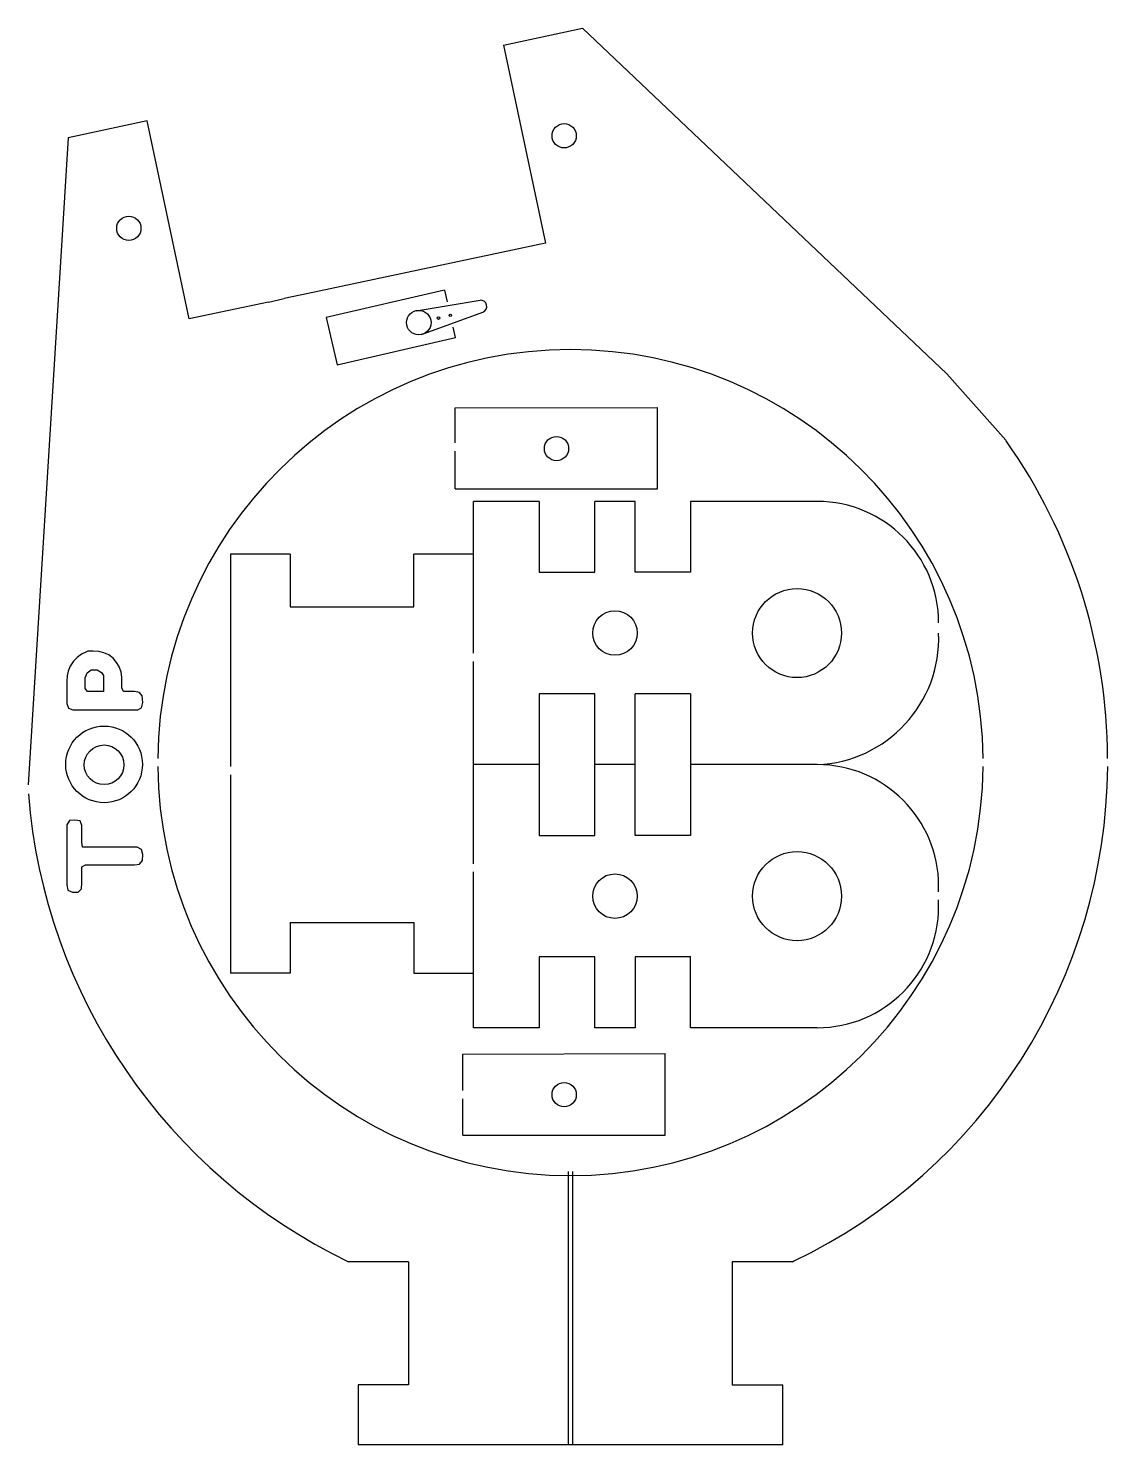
# Model space of a CAD drawing. Extents: x -34 to 33.7, y -42.5 to 46.3.
import ezdxf

# ---------------------------------------------------------------- set-up
doc = ezdxf.new("R2010")
doc.units = 0
doc.layers.add('31', color=80, linetype='CONTINUOUS')
doc.layers.add('48', color=253, linetype='CONTINUOUS')

msp = doc.modelspace()

# ---------------------------------------------------------------- linework, layer by layer
at = {"layer": '31'}
for p, q in [((-7.9077, 29.9007), (-15.3324, 28.1866)), ((-7.9077, 29.9007), (-7.7363, 29.1582)), ((-9.6934, 28.6021), (-5.6764, 29.2689)), ((-9.3506, 27.1172), (-5.505, 28.5264)), ((-15.3324, 28.1866), (-14.6468, 25.2167)), ((-7.2221, 26.9308), (-7.3706, 27.5743)), ((-14.6468, 25.2167), (-7.2221, 26.9308)), ((-30.39, 7.2), (-30.69, 7.05)), ((-30.29, 7.25), (-30.39, 7.2)), ((-29.96, 7.25), (-30.29, 7.25)), ((-29.61, 7.23), (-29.96, 7.25)), ((-29.29, 7.15), (-29.61, 7.23)), ((-28.98, 7.01), (-29.29, 7.15)), ((-31.4, 6.31), (-31.54, 6)), ((-31.2, 6.61), (-31.4, 6.31)), ((-30.97, 6.85), (-31.2, 6.61)), ((-30.69, 7.05), (-30.97, 6.85)), ((-28.71, 6.8), (-28.98, 7.01)), ((-28.5, 6.54), (-28.71, 6.8)), ((-28.32, 6.24), (-28.5, 6.54)), ((-28.21, 5.92), (-28.32, 6.23)), ((-31.6, 5.69), (-31.61, 5.36)), ((-31.61, 5.36), (-31.61, 4.35)), ((-31.54, 6), (-31.6, 5.69)), ((-30.46, 5.57), (-30.34, 5.88)), ((-30.46, 5.24), (-30.46, 5.57)), ((-30.34, 5.88), (-30.08, 6.07)), ((-30.08, 6.07), (-29.71, 6.08)), ((-29.71, 6.08), (-29.45, 5.91)), ((-29.45, 5.91), (-29.31, 5.72)), ((-29.31, 5.72), (-29.31, 4.71)), ((-28.16, 5.61), (-28.21, 5.92)), ((-28.16, 5.28), (-28.16, 5.61)), ((-30.46, 4.9), (-30.46, 5.24)), ((-30.32, 4.71), (-30.46, 4.9)), ((-29.64, 4.71), (-30.32, 4.71)), ((-29.31, 4.71), (-29.64, 4.71)), ((-28.16, 4.94), (-28.16, 5.28)), ((-28.05, 4.71), (-28.16, 4.94)), ((-27.37, 4.71), (-28.05, 4.71)), ((-27.05, 4.65), (-27.37, 4.71)), ((-26.88, 4.45), (-27.05, 4.65)), ((-26.84, 4.03), (-26.88, 4.45)), ((-31.61, 4.35), (-31.61, 3.97)), ((-31.61, 3.97), (-31.51, 3.66)), ((-31.51, 3.66), (-31.24, 3.56)), ((-31.24, 3.56), (-27.53, 3.56)), ((-27.53, 3.56), (-27.17, 3.57)), ((-27.17, 3.57), (-26.94, 3.69)), ((-26.94, 3.69), (-26.84, 4.03)), ((-31.46, -3.38), (-31.61, -3.65)), ((-31.11, -3.35), (-31.46, -3.38)), ((-30.79, -3.41), (-31.11, -3.35)), ((-30.67, -3.69), (-30.79, -3.41)), ((-31.61, -3.65), (-31.61, -4.01)), ((-31.61, -4.01), (-31.61, -7.42)), ((-30.67, -4.06), (-30.67, -3.69)), ((-30.67, -4.74), (-30.67, -4.06)), ((-30.63, -5.05), (-30.67, -4.74)), ((-27.56, -5.05), (-30.63, -5.05)), ((-27.21, -5.06), (-27.56, -5.05)), ((-26.92, -5.2), (-27.21, -5.06)), ((-26.84, -5.51), (-26.92, -5.2)), ((-30.67, -6.28), (-30.44, -6.16)), ((-30.44, -6.16), (-27.36, -6.16)), ((-27.36, -6.16), (-27.05, -6.13)), ((-27.05, -6.13), (-26.86, -5.88)), ((-26.86, -5.88), (-26.84, -5.51)), ((-30.67, -7.3), (-30.67, -6.28)), ((-31.61, -7.42), (-31.55, -7.75)), ((-31.55, -7.75), (-31.27, -7.88)), ((-31.27, -7.88), (-30.91, -7.87)), ((-30.91, -7.87), (-30.69, -7.66)), ((-30.69, -7.66), (-30.67, -7.3))]:
    msp.add_line(p, q, dxfattribs=at)
for centre, radius in [((-9.522, 27.8597), 0.7709), ((-8.2845, 28.1454), 0.0803), ((-7.5421, 28.3168), 0.0803), ((-29.2786, 0.1422), 2.4065), ((-29.2786, 0.1143), 1.2458)]:
    msp.add_circle(centre, radius, dxfattribs=at)
msp.add_arc((-5.6371, 28.8869), 0.384, 290.1247, 95.8756, dxfattribs=at)
at = {"layer": '48'}
for p, q in [((-4.2105, 45.2701), (0.7585, 46.3263)), ((0.7585, 46.3263), (23.622, 24.638)), ((-4.2105, 45.2701), (-1.5701, 32.8477)), ((-26.571, 40.5173), (-31.54, 39.4611)), ((-23.9305, 28.0948), (-26.571, 40.5173)), ((-31.54, 39.4611), (-34.036, -1.143)), ((-1.5701, 32.8477), (-16.477, 29.6791)), ((-18.9615, 29.151), (-17.9705, 29.3649)), ((-16.477, 29.6791), (-17.9705, 29.3649)), ((-18.9615, 29.151), (-23.9305, 28.0948)), ((23.622, 24.638), (27.3253, 20.4775)), ((-7.239, 22.5044), (5.461, 22.5298)), ((-7.239, 20.32), (-7.239, 22.5044)), ((5.461, 17.4244), (5.461, 22.5298)), ((27.3253, 20.4775), (27.3558, 20.4343)), ((-7.239, 17.4244), (-7.239, 19.7866)), ((-7.239, 17.4244), (5.461, 17.4244)), ((-6.096, 7.112), (-6.096, 16.637)), ((-1.9558, 16.637), (-6.096, 16.637)), ((-1.9558, 16.637), (-1.9558, 12.192)), ((4.064, 16.637), (1.524, 16.637)), ((1.524, 12.192), (1.524, 16.637)), ((4.064, 12.192), (4.064, 16.637)), ((15.494, 16.637), (7.5438, 16.637)), ((7.5438, 16.637), (7.5438, 12.192)), ((-17.6022, 13.335), (-21.336, 13.335)), ((-21.336, 13.335), (-21.336, 0)), ((-17.6022, 13.335), (-17.6022, 10.033)), ((-6.096, 13.335), (-9.8298, 13.335)), ((-9.8298, 10.033), (-9.8298, 13.335)), ((-1.9558, 12.192), (1.524, 12.192)), ((7.5438, 12.192), (4.064, 12.192)), ((-17.6022, 10.033), (-9.8298, 10.033)), ((-6.096, 0.127), (-6.096, 6.604)), ((1.524, 4.572), (-1.9558, 4.572)), ((-1.9558, 4.572), (-1.9558, -4.318)), ((1.524, -4.318), (1.524, 4.572)), ((7.5438, 4.572), (4.064, 4.572)), ((4.064, -4.318), (4.064, 4.572)), ((7.5438, 4.572), (7.5438, -4.318)), ((-6.096, -6.096), (-6.096, 0.127)), ((-1.9558, 0.127), (-6.096, 0.127)), ((4.064, 0.127), (1.524, 0.127)), ((15.494, 0.127), (7.5438, 0.127)), ((-21.336, -0.508), (-21.336, -12.954)), ((-1.9558, -4.318), (1.524, -4.318)), ((7.5438, -4.318), (4.064, -4.318)), ((-6.096, -16.383), (-6.096, -6.604)), ((23.114, -7.8486), (23.114, -7.493)), ((23.114, -8.763), (23.114, -8.3566)), ((-17.6022, -9.779), (-9.8298, -9.779)), ((-17.6022, -9.779), (-17.6022, -12.954)), ((-9.8298, -9.779), (-9.8298, -12.954)), ((1.524, -11.938), (-1.9558, -11.938)), ((-1.9558, -11.938), (-1.9558, -16.383)), ((1.524, -16.383), (1.524, -11.938)), ((7.5438, -11.938), (4.064, -11.938)), ((4.064, -11.938), (4.064, -16.383)), ((7.5438, -16.383), (7.5438, -11.938)), ((-17.6022, -12.954), (-21.336, -12.954)), ((-9.8298, -12.954), (-6.096, -12.954)), ((-1.9558, -16.383), (-6.096, -16.383)), ((4.064, -16.383), (1.524, -16.383)), ((15.494, -16.383), (7.5438, -16.383)), ((-6.7564, -18.034), (5.9436, -18.0086)), ((-6.7564, -20.32), (-6.7564, -18.034)), ((5.9436, -23.114), (5.9436, -18.0086)), ((-6.7564, -23.114), (-6.7564, -20.8534)), ((-6.7564, -23.114), (5.9436, -23.114)), ((-0.127, -42.545), (-0.127, -25.4)), ((0.127, -25.4), (0.127, -42.545)), ((-10.16, -31.0642), (-13.9446, -31.0642)), ((-10.16, -31.0642), (-10.16, -38.7858)), ((13.9446, -31.0642), (10.16, -31.0642)), ((10.16, -31.0642), (10.16, -38.7858)), ((13.9446, -31.0642), (14.003, -31.0363)), ((-13.335, -38.7858), (-13.335, -42.545)), ((-10.16, -38.7858), (-13.335, -38.7858)), ((10.16, -38.7858), (13.335, -38.7858)), ((13.335, -42.545), (13.335, -38.7858)), ((-0.127, -42.545), (-13.335, -42.545)), ((0.127, -42.545), (-0.127, -42.545)), ((13.335, -42.545), (0.127, -42.545))]:
    msp.add_line(p, q, dxfattribs=at)
for centre, radius in [((-0.3949, 39.5838), 0.762), ((-27.7244, 33.7747), 0.762), ((-0.8773, 19.957), 0.762), ((14.224, 8.382), 2.794), ((2.794, 8.382), 1.397), ((14.224, -8.128), 2.794), ((2.794, -8.128), 1.397), ((-0.3947, -20.5814), 0.762)]:
    msp.add_circle(centre, radius, dxfattribs=at)
for centre, radius, start, end in [((0, 0.2593), 25.9092, 0.55, 179.45), ((-1.0676, 0.3705), 34.7915, 0.2348, 35.2179), ((15.494, 9.017), 7.62, 0, 90), ((15.1765, 8.0645), 7.9438, 272.2906, 2.2906), ((-0.9661, 0.2614), 34.6932, 295.5609, 359.5683), ((15.494, -7.493), 7.62, 0, 90), ((-0.0013, 0.2487), 25.9105, 180.55, 359.45), ((1.5542, 1.0883), 35.6931, 184.5078, 244.2639), ((15.494, -8.763), 7.62, 270, 0)]:
    msp.add_arc(centre, radius, start, end, dxfattribs=at)

doc.saveas('drawing.dxf')
